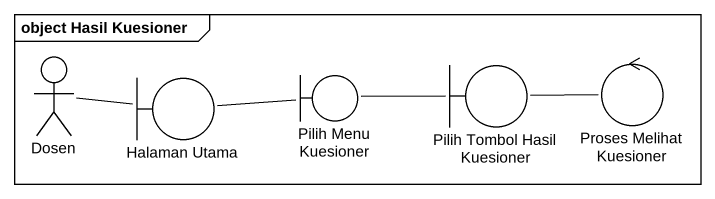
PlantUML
@startuml
mainframe object Hasil Kuesioner
actor Dosen
boundary "Halaman Utama" as Halaman_Utama
boundary "Pilih Menu Kuesioner" as Pilih_Menu_Kuesioner
boundary "Pilih Tombol Hasil Kuesioner" as Pilih_Tombol_Hasil_Kuesioner
control "Proses Melihat Kuesioner" as Proses_Melihat_Kuesioner
Dosen -right- Halaman_Utama
Halaman_Utama -right- Pilih_Menu_Kuesioner
Pilih_Menu_Kuesioner -right- Pilih_Tombol_Hasil_Kuesioner
Pilih_Tombol_Hasil_Kuesioner -right- Proses_Melihat_Kuesioner
@enduml
